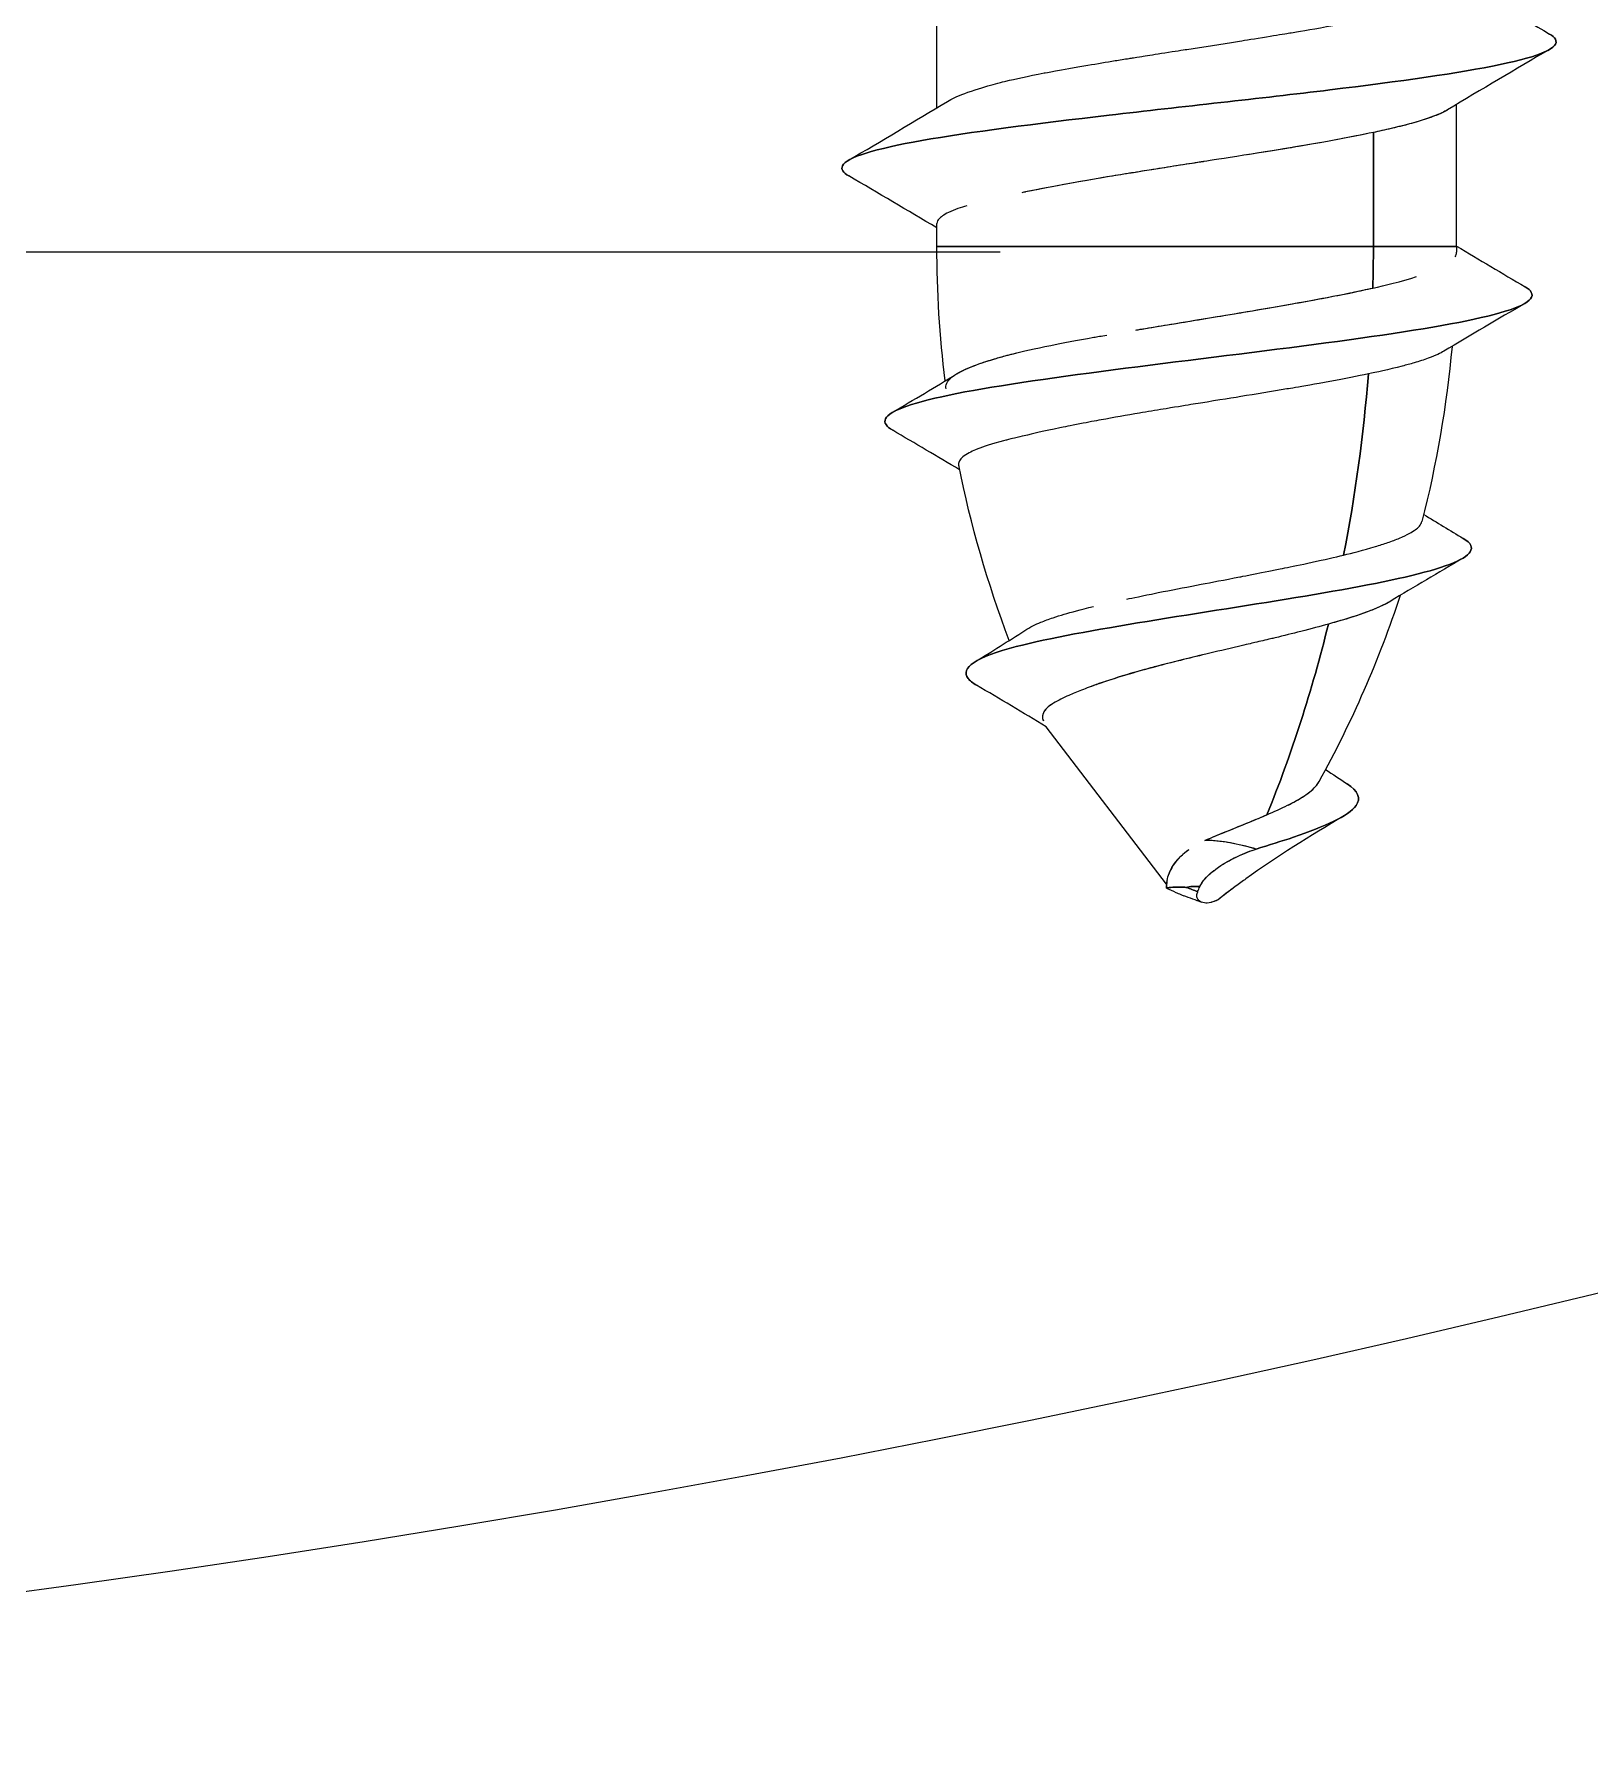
# Model space of a CAD drawing. Header units: inches. Extents: x 10 to 190, y 5 to 37.
# Drawn here: x 146.222 to 146.902, y 6.196 to 6.939 of the extents above; entities that cross this region are included whole.
import ezdxf

# ---------------------------------------------------------------- set-up
doc = ezdxf.new("R2010")
doc.units = ezdxf.units.IN
doc.header["$MEASUREMENT"] = 0

msp = doc.modelspace()

# ---------------------------------------------------------------- linework, layer by layer
at = {"color": 0, "linetype": 'Continuous', "lineweight": 0, "extrusion": (-1, 6.12323e-17, 0)}
for p, q in [((146.61687, 6.9067), (146.61687, 6.96594)), ((146.65318, 6.91975), (146.65318, 6.91975)), ((146.65318, 6.91975), (146.65318, 6.91975)), ((146.84387, 6.84612), (146.84387, 6.90815)), ((146.80756, 6.84612), (146.80756, 6.89592)), ((146.80756, 6.89592), (146.80756, 6.84612)), ((146.61687, 6.84612), (146.61687, 6.85611)), ((146.80756, 6.84612), (146.61687, 6.84612)), ((146.61687, 6.84612), (146.80756, 6.84612)), ((146.84387, 6.84612), (146.80756, 6.84612)), ((146.80756, 6.84612), (146.84387, 6.84612)), ((146.71765, 6.56588), (146.71774, 6.56589))]:
    msp.add_line(p, q, dxfattribs=at)
for p, q in [((146.64449, 6.84365), (144.96156, 6.84365)), ((146.71722, 6.56744), (146.6646, 6.63628))]:
    msp.add_line(p, q)
msp.add_circle((145.29513, 12.95665), 6.76088)
at = {"color": 0, "linetype": 'Continuous', "lineweight": 0, "extrusion": (0, 0, -1)}
for centre, start, end in [((-147.10201, 6.84612), 353.04606, 360), ((-146.35874, 6.84612), 185.16645, 194.34115), ((-147.10201, 6.84612), 339.21542, 348.63189), ((-146.35874, 6.84612), 198.31632, 208.83062)]:
    msp.add_arc(centre, 0.48513, start, end, dxfattribs=at)
at = {"color": 0, "linetype": 'Continuous', "lineweight": 0}
for centre, major_axis, ratio, start_param, end_param in [((146.47763, 6.84612), (0, 0.48513), 0.68008, -1.608287, -1.570796), ((146.47763, 6.84612), (0, 0.48513), 0.68008, -1.8525, -1.685841), ((146.47763, 6.84612), (0, 0.48513), 0.68008, -2.108099, -1.917872), ((147.00593, 6.64359), (-0.28831, -0.0799), 0.192451, -0.090168, -0.064586)]:
    msp.add_ellipse(centre, major_axis=major_axis, ratio=ratio, start_param=start_param, end_param=end_param, dxfattribs=at)
at = {"color": 0, "linetype": 'Continuous', "lineweight": 0, "extrusion": (0, 0, -1)}
for centre, major_axis, ratio, start_param, end_param in [((146.47763, 6.84612), (0, -0.48513), 0.68008, -1.570796, -1.533305), ((146.47763, 6.84612), (0, -0.48513), 0.68008, -1.455752, -1.289092), ((146.47763, 6.84612), (0, -0.48513), 0.68008, -1.22372, -1.033494), ((146.75809, 6.56901), (0.02735, 0.00874), 0.462402, -2.398417, -2.245876), ((146.7953, 6.56432), (0.07901, -0.00107), 0.035003, -2.950208, -2.890777), ((147.9089, 7.70202), (1.20548, 1.37483), 0.164648, -2.674024, -2.67129)]:
    msp.add_ellipse(centre, major_axis=major_axis, ratio=ratio, start_param=start_param, end_param=end_param, dxfattribs=at)
at = {"color": 0, "linetype": 'Continuous', "lineweight": 0}
for points in [[(146.84387, 6.96296), (146.85739, 6.9549), (146.87094, 6.94689), (146.8845, 6.93892)], [(146.88445, 6.93216), (146.86959, 6.92342), (146.85475, 6.91466), (146.83996, 6.90581)], [(146.57825, 6.88374), (146.59267, 6.89226), (146.60707, 6.9008), (146.62142, 6.90943)], [(146.61687, 6.8542), (146.60406, 6.86181), (146.59122, 6.86937), (146.57836, 6.87691)], [(146.70324, 6.87842), (146.70324, 6.87842), (146.70324, 6.87842), (146.70324, 6.87842)], [(146.70324, 6.87842), (146.70324, 6.87842), (146.70324, 6.87842), (146.70324, 6.87842)], [(146.84387, 6.8463), (146.85385, 6.84032), (146.86384, 6.83437), (146.87385, 6.82845)], [(146.84387, 6.84612), (146.84387, 6.84527), (146.84387, 6.84443), (146.84387, 6.84359)], [(146.84321, 6.84153), (146.84366, 6.84225), (146.84386, 6.84294), (146.84387, 6.84359)], [(146.80733, 6.82793), (146.81235, 6.82907), (146.8197, 6.83074), (146.82643, 6.83294)], [(146.87371, 6.82122), (146.86191, 6.81429), (146.85013, 6.80733), (146.83837, 6.80033)], [(146.59733, 6.77351), (146.60671, 6.77911), (146.61608, 6.78473), (146.62541, 6.79039)], [(146.62679, 6.74852), (146.61707, 6.7543), (146.60732, 6.76004), (146.59757, 6.76577)], [(146.82953, 6.72904), (146.83528, 6.72554), (146.84104, 6.72205), (146.84681, 6.71858)], [(146.84649, 6.70982), (146.83595, 6.7036), (146.82543, 6.69735), (146.81494, 6.69105)], [(146.63357, 6.66464), (146.64084, 6.66915), (146.64809, 6.67371), (146.65529, 6.67833)], [(146.6646, 6.63628), (146.65451, 6.64237), (146.64436, 6.64839), (146.63421, 6.65439)], [(146.78668, 6.6176), (146.78981, 6.61548), (146.79296, 6.61339), (146.79612, 6.61131)], [(146.79448, 6.59724), (146.77999, 6.58847), (146.76531, 6.57965), (146.75182, 6.56979)], [(146.74094, 6.57562), (146.74223, 6.57645), (146.74349, 6.57719), (146.74469, 6.57785)], [(146.74514, 6.57809), (146.74625, 6.57868), (146.74729, 6.5792), (146.74822, 6.57964)], [(146.74822, 6.57964), (146.75133, 6.5811), (146.75415, 6.58213), (146.75634, 6.5828)], [(146.7388, 6.57414), (146.73947, 6.57464), (146.74019, 6.57514), (146.74094, 6.57562)], [(146.75182, 6.56979), (146.75052, 6.56885), (146.74899, 6.56774), (146.74722, 6.56644)], [(146.71721, 6.56622), (146.71722, 6.56609), (146.71722, 6.56595), (146.71723, 6.56581)], [(146.71877, 6.56604), (146.71819, 6.56597), (146.71767, 6.56587), (146.71723, 6.56581)], [(146.71723, 6.56581), (146.71847, 6.56519), (146.71979, 6.56454), (146.72121, 6.5639)], [(146.73261, 6.55955), (146.72997, 6.56051), (146.72734, 6.56148), (146.72468, 6.56246)], [(146.73172, 6.5664), (146.72934, 6.56664), (146.72736, 6.56653), (146.7258, 6.56608)], [(146.7258, 6.56608), (146.72746, 6.56546), (146.72912, 6.56484), (146.73079, 6.56421)], [(146.73079, 6.56421), (146.72912, 6.56484), (146.72746, 6.56546), (146.7258, 6.56608)], [(146.73149, 6.56017), (146.73046, 6.56101), (146.73001, 6.56235), (146.73079, 6.56421)], [(146.73044, 6.56194), (146.73033, 6.56261), (146.73044, 6.56338), (146.73079, 6.56421)], [(146.73079, 6.56421), (146.73108, 6.56492), (146.73139, 6.56565), (146.73172, 6.5664)], [(146.74722, 6.56644), (146.7447, 6.5646), (146.7421, 6.56265), (146.73967, 6.56064)], [(146.74722, 6.56644), (146.74433, 6.56433), (146.74179, 6.5624), (146.73967, 6.56064)], [(146.73149, 6.56017), (146.73091, 6.56065), (146.73056, 6.56127), (146.73044, 6.56194)], [(146.7337, 6.55928), (146.73273, 6.55941), (146.732, 6.55976), (146.73149, 6.56017)], [(146.73659, 6.55951), (146.7354, 6.5592), (146.73443, 6.55919), (146.7337, 6.55928)], [(146.73967, 6.56064), (146.7387, 6.56017), (146.73767, 6.55979), (146.73659, 6.55951)]]:
    msp.add_open_spline(points, degree=3, dxfattribs=at)
for points, knots in [([(146.62142, 6.90943), (146.62248, 6.91011), (146.62346, 6.91056), (146.62389, 6.91077), (146.62597, 6.91178), (146.62898, 6.91305), (146.63361, 6.91456), (146.63745, 6.91581), (146.64096, 6.91677), (146.64347, 6.91743), (146.64504, 6.91784), (146.64624, 6.91814), (146.64698, 6.91832), (146.65113, 6.91933), (146.65654, 6.92052), (146.66367, 6.92189), (146.6643, 6.92201), (146.67005, 6.92315), (146.68284, 6.9253), (146.68695, 6.926), (146.69095, 6.92666), (146.69476, 6.92728), (146.69669, 6.92759), (146.69872, 6.92792), (146.70085, 6.92827), (146.70152, 6.92837), (146.70215, 6.92847), (146.70272, 6.92856), (146.70488, 6.92891), (146.70633, 6.92914), (146.70702, 6.92925), (146.70925, 6.9296), (146.71237, 6.9301), (146.71642, 6.93073), (146.72099, 6.93144), (146.72419, 6.93193), (146.72599, 6.93221), (146.73354, 6.93338), (146.74099, 6.93454), (146.74821, 6.93568), (146.75041, 6.93603), (146.75408, 6.93661), (146.7591, 6.93742), (146.7638, 6.93819), (146.76734, 6.93877), (146.7698, 6.93918), (146.77052, 6.9393), (146.7714, 6.93945), (146.77244, 6.93962), (146.77627, 6.94026), (146.78225, 6.94126), (146.78977, 6.94263), (146.79681, 6.9439), (146.80268, 6.94506), (146.80756, 6.9461)], [0.3421887, 0.3421887, 0.3421887, 0.3421887, 0.375, 0.375, 0.375, 0.4375, 0.4375, 0.4375, 0.4759842, 0.4759842, 0.4759842, 0.5, 0.5, 0.5, 0.5625, 0.5625, 0.5625, 0.625, 0.625, 0.625, 0.6607143, 0.6607143, 0.6607143, 0.6785714, 0.6785714, 0.6785714, 0.6822968, 0.6822968, 0.6822968, 0.6964286, 0.6964286, 0.6964286, 0.7232143, 0.7232143, 0.7232143, 0.75, 0.75, 0.75, 0.8125, 0.8125, 0.8125, 0.84375, 0.84375, 0.84375, 0.875, 0.875, 0.875, 0.8883651, 0.8883651, 0.8883651, 0.9375, 0.9375, 0.9375, 1, 1, 1, 1]), ([(146.57836, 6.87691), (146.57585, 6.87839), (146.57489, 6.87986), (146.57741, 6.88502), (146.58965, 6.88871), (146.63089, 6.89608), (146.66035, 6.89976), (146.72388, 6.90714), (146.75815, 6.91082), (146.81899, 6.91819), (146.84541, 6.92188), (146.8805, 6.92925), (146.88907, 6.93293), (146.88667, 6.93739), (146.8858, 6.93815), (146.8845, 6.93892)], [0.10764897, 0.10764897, 0.10764897, 0.10764897, 0.10915389, 0.10915389, 0.11291274, 0.11291274, 0.11667158, 0.11667158, 0.12043042, 0.12043042, 0.12418927, 0.12418927, 0.12794811, 0.12794811, 0.12872891, 0.12872891, 0.12872891, 0.12872891]), ([(146.8845, 6.93892), (146.8858, 6.93815), (146.88667, 6.93739), (146.88907, 6.93293), (146.8805, 6.92925), (146.84541, 6.92188), (146.81899, 6.91819), (146.75815, 6.91082), (146.72388, 6.90714), (146.66035, 6.89976), (146.63089, 6.89608), (146.58965, 6.88871), (146.57741, 6.88502), (146.57489, 6.87986), (146.57585, 6.87839), (146.57836, 6.87691)], [-0.12872891, -0.12872891, -0.12872891, -0.12872891, -0.12794811, -0.12794811, -0.12418927, -0.12418927, -0.12043042, -0.12043042, -0.11667158, -0.11667158, -0.11291274, -0.11291274, -0.10915389, -0.10915389, -0.10764897, -0.10764897, -0.10764897, -0.10764897]), ([(146.84031, 6.90602), (146.83843, 6.90482), (146.83582, 6.90367), (146.83267, 6.90253), (146.82956, 6.9014), (146.82568, 6.90025), (146.82181, 6.89924), (146.81794, 6.89822), (146.81302, 6.89707), (146.80756, 6.89592)], [0.8117206, 0.8117206, 0.8117206, 0.8117206, 0.875, 0.875, 0.875, 0.9375, 0.9375, 0.9375, 1, 1, 1, 1]), ([(146.83996, 6.90581), (146.83862, 6.905), (146.83664, 6.90402), (146.83353, 6.90284), (146.8311, 6.90193), (146.82858, 6.90113), (146.82622, 6.90045), (146.82486, 6.90005), (146.82356, 6.8997), (146.82235, 6.89938), (146.82163, 6.89919), (146.81948, 6.89861), (146.81535, 6.89764), (146.81246, 6.89697), (146.80982, 6.8964), (146.80756, 6.89592)], [0.8242341, 0.8242341, 0.8242341, 0.8242341, 0.875, 0.875, 0.875, 0.9146028, 0.9146028, 0.9146028, 0.9375, 0.9375, 0.9375, 0.96875, 0.96875, 0.96875, 1, 1, 1, 1]), ([(146.80756, 6.89592), (146.80279, 6.89491), (146.79742, 6.89383), (146.78903, 6.89229), (146.78063, 6.89076), (146.77409, 6.88967), (146.7721, 6.88933), (146.7701, 6.889), (146.76362, 6.88793), (146.75437, 6.88646), (146.74512, 6.885), (146.73815, 6.88392), (146.73473, 6.88339), (146.73131, 6.88285), (146.72431, 6.88177), (146.71433, 6.88019), (146.70434, 6.87861), (146.6977, 6.87752), (146.69322, 6.87679), (146.68875, 6.87605), (146.68217, 6.87496), (146.67329, 6.87334), (146.66441, 6.87172), (146.65905, 6.87064), (146.6548, 6.86976), (146.65452, 6.86971), (146.65423, 6.86965), (146.65394, 6.86959)], [0, 0, 0, 0, 0.0625, 0.0625, 0.0625, 0.125, 0.125, 0.125, 0.1875, 0.1875, 0.1875, 0.25, 0.25, 0.25, 0.3125, 0.3125, 0.3125, 0.375, 0.375, 0.375, 0.4375, 0.4375, 0.4375, 0.5, 0.5, 0.5, 0.5042141, 0.5042141, 0.5042141, 0.5042141]), ([(146.80756, 6.89592), (146.8029, 6.89493), (146.79745, 6.89385), (146.79112, 6.89268), (146.7811, 6.89082), (146.77448, 6.88973), (146.77258, 6.88941), (146.77045, 6.88906), (146.76402, 6.88798), (146.75268, 6.8862)], [0, 0, 0, 0, 0.0625, 0.0625, 0.0625, 0.125, 0.125, 0.125, 0.1874488, 0.1874488, 0.1874488, 0.1874488]), ([(146.73353, 6.8832), (146.733, 6.88312), (146.73248, 6.88304), (146.73197, 6.88296), (146.729, 6.88249), (146.72553, 6.88195), (146.72159, 6.88133), (146.7181, 6.88078), (146.71463, 6.88024), (146.71121, 6.87969), (146.70916, 6.87937), (146.70632, 6.87891), (146.70272, 6.87834), (146.70217, 6.87825), (146.70161, 6.87816), (146.70103, 6.87806), (146.69756, 6.8775), (146.69427, 6.87697), (146.69115, 6.87645), (146.68825, 6.87596), (146.68163, 6.87487), (146.67234, 6.87316), (146.66472, 6.87177), (146.65931, 6.87068), (146.65556, 6.86992), (146.65543, 6.86989), (146.65531, 6.86987), (146.65519, 6.86984)], [0.244908, 0.244908, 0.244908, 0.244908, 0.25, 0.25, 0.25, 0.28125, 0.28125, 0.28125, 0.3125, 0.3125, 0.3125, 0.3396513, 0.3396513, 0.3396513, 0.34375, 0.34375, 0.34375, 0.375, 0.375, 0.375, 0.4375, 0.4375, 0.4375, 0.5, 0.5, 0.5, 0.5013727, 0.5013727, 0.5013727, 0.5013727]), ([(146.62988, 6.86391), (146.6275, 6.86319), (146.62451, 6.8622), (146.62191, 6.86094), (146.6199, 6.85997), (146.61844, 6.85898), (146.61763, 6.85797), (146.61749, 6.85779), (146.61732, 6.85756), (146.61717, 6.85728), (146.61701, 6.85696), (146.61687, 6.85657), (146.61687, 6.85611)], [0.625, 0.625, 0.625, 0.625, 0.6875, 0.6875, 0.6875, 0.75, 0.75, 0.75, 0.7712902, 0.7712902, 0.7712902, 0.7952598, 0.7952598, 0.7952598, 0.7952598]), ([(146.59757, 6.76577), (146.59473, 6.76744), (146.59362, 6.7691), (146.59609, 6.77446), (146.60702, 6.77814), (146.64403, 6.78551), (146.67054, 6.7892), (146.72794, 6.79657), (146.75903, 6.80025), (146.81446, 6.80763), (146.83865, 6.81131), (146.87076, 6.81868), (146.87859, 6.82237), (146.87611, 6.82685), (146.8752, 6.82765), (146.87385, 6.82845)], [0.06986645, 0.06986645, 0.06986645, 0.06986645, 0.07156545, 0.07156545, 0.07532429, 0.07532429, 0.07908314, 0.07908314, 0.08284198, 0.08284198, 0.08660083, 0.08660083, 0.09035967, 0.09035967, 0.0911743, 0.0911743, 0.0911743, 0.0911743]), ([(146.87385, 6.82845), (146.8752, 6.82765), (146.87611, 6.82685), (146.87859, 6.82237), (146.87076, 6.81868), (146.83865, 6.81131), (146.81446, 6.80763), (146.75903, 6.80025), (146.72794, 6.79657), (146.67054, 6.7892), (146.64403, 6.78551), (146.60702, 6.77814), (146.59609, 6.77446), (146.59362, 6.7691), (146.59473, 6.76744), (146.59757, 6.76577)], [-0.0911743, -0.0911743, -0.0911743, -0.0911743, -0.09035967, -0.09035967, -0.08660083, -0.08660083, -0.08284198, -0.08284198, -0.07908314, -0.07908314, -0.07532429, -0.07532429, -0.07156545, -0.07156545, -0.06986645, -0.06986645, -0.06986645, -0.06986645]), ([(146.70377, 6.80957), (146.70441, 6.80968), (146.70506, 6.80979), (146.70572, 6.8099), (146.71175, 6.81092), (146.71905, 6.81212), (146.72757, 6.81352), (146.73503, 6.81474), (146.74232, 6.81594), (146.7493, 6.81711), (146.74942, 6.81713), (146.75682, 6.81834), (146.77036, 6.82073), (146.77131, 6.8209), (146.77279, 6.82116), (146.77477, 6.82152), (146.77832, 6.82215), (146.78351, 6.82309), (146.7899, 6.82432), (146.79681, 6.82565), (146.80256, 6.82686), (146.80733, 6.82793)], [0.6982106, 0.6982106, 0.6982106, 0.6982106, 0.7033583, 0.7033583, 0.7033583, 0.75, 0.75, 0.75, 0.8125, 0.8125, 0.8125, 0.875, 0.875, 0.875, 0.8973932, 0.8973932, 0.8973932, 0.9375, 0.9375, 0.9375, 1, 1, 1, 1]), ([(146.70501, 6.80978), (146.70897, 6.81045), (146.7127, 6.81107), (146.71627, 6.81166), (146.72367, 6.81288), (146.73206, 6.81425), (146.74091, 6.81571), (146.75178, 6.81751), (146.76196, 6.81924), (146.77061, 6.82077), (146.77253, 6.82111), (146.77437, 6.82144), (146.7765, 6.82183), (146.78441, 6.82325), (146.79193, 6.82468), (146.79852, 6.82604), (146.80166, 6.82669), (146.8046, 6.82732), (146.80733, 6.82793)], [0.6798564, 0.6798564, 0.6798564, 0.6798564, 0.7142857, 0.7142857, 0.7142857, 0.7857143, 0.7857143, 0.7857143, 0.8733901, 0.8733901, 0.8733901, 0.8928571, 0.8928571, 0.8928571, 0.9654359, 0.9654359, 0.9654359, 1, 1, 1, 1]), ([(146.62541, 6.79039), (146.62618, 6.79087), (146.62695, 6.79127), (146.6276, 6.7916), (146.62983, 6.79272), (146.63287, 6.794), (146.63713, 6.79543), (146.63716, 6.79544), (146.6386, 6.79596), (146.64199, 6.79697), (146.64392, 6.79755), (146.64564, 6.79803), (146.64705, 6.79841), (146.64845, 6.79879), (146.64954, 6.79907), (146.65026, 6.79925), (146.65426, 6.80026), (146.65955, 6.80147), (146.66663, 6.80289), (146.67162, 6.80389), (146.67781, 6.80506), (146.68541, 6.8064), (146.68682, 6.80665), (146.6887, 6.80698), (146.69109, 6.8074)], [0.3500353, 0.3500353, 0.3500353, 0.3500353, 0.375, 0.375, 0.375, 0.4375, 0.4375, 0.4375, 0.4625, 0.4625, 0.4625, 0.4813675, 0.4813675, 0.4813675, 0.5, 0.5, 0.5, 0.5625, 0.5625, 0.5625, 0.625, 0.625, 0.625, 0.6559796, 0.6559796, 0.6559796, 0.6559796]), ([(146.83837, 6.80033), (146.83697, 6.79949), (146.83488, 6.79847), (146.83155, 6.79726), (146.82958, 6.79654), (146.82749, 6.79587), (146.82539, 6.79526), (146.82365, 6.79475), (146.82189, 6.79427), (146.82019, 6.79383), (146.81409, 6.79226), (146.8087, 6.79112), (146.80538, 6.79043)], [0.8198428, 0.8198428, 0.8198428, 0.8198428, 0.875, 0.875, 0.875, 0.9090879, 0.9090879, 0.9090879, 0.9375, 0.9375, 0.9375, 1, 1, 1, 1]), ([(146.62091, 6.78391), (146.62091, 6.78391), (146.62091, 6.78392), (146.62091, 6.78392), (146.62049, 6.78551), (146.62116, 6.78711), (146.62314, 6.78879), (146.62422, 6.7897), (146.62573, 6.79064), (146.62741, 6.7915), (146.62978, 6.79272), (146.63292, 6.79399), (146.63658, 6.79524), (146.6384, 6.79587), (146.64038, 6.79651), (146.64344, 6.7974), (146.64651, 6.79829), (146.64895, 6.79892), (146.6507, 6.79936), (146.65105, 6.79945), (146.65141, 6.79954), (146.65178, 6.79963)], [0.2498258, 0.2498258, 0.2498258, 0.2498258, 0.25, 0.25, 0.25, 0.3308546, 0.3308546, 0.3308546, 0.375, 0.375, 0.375, 0.4375, 0.4375, 0.4375, 0.46875, 0.46875, 0.46875, 0.5, 0.5, 0.5, 0.5062439, 0.5062439, 0.5062439, 0.5062439]), ([(146.80538, 6.79043), (146.80074, 6.78946), (146.79518, 6.78836), (146.78858, 6.78714), (146.78202, 6.78592), (146.77683, 6.78503), (146.77347, 6.78445), (146.7718, 6.78417), (146.77058, 6.78396), (146.76981, 6.78383), (146.76306, 6.78269), (146.75629, 6.78159), (146.74965, 6.78052), (146.74428, 6.77966), (146.73732, 6.77854), (146.72886, 6.77716), (146.72618, 6.77673), (146.72221, 6.77608), (146.71702, 6.77522), (146.71368, 6.77467), (146.71021, 6.77409), (146.70663, 6.77349), (146.70623, 6.77342), (146.70582, 6.77335), (146.70542, 6.77328), (146.69976, 6.77233), (146.6941, 6.77134), (146.68856, 6.77032), (146.68619, 6.76989), (146.68307, 6.76931), (146.67934, 6.76858), (146.67508, 6.76775), (146.67225, 6.76717), (146.67062, 6.76683), (146.66375, 6.76541), (146.65869, 6.76426), (146.65493, 6.76338), (146.65386, 6.76314), (146.65244, 6.76281), (146.65075, 6.7624), (146.64969, 6.76215), (146.64853, 6.76186), (146.64729, 6.76154), (146.64727, 6.76154), (146.64537, 6.76108), (146.64222, 6.76017), (146.6379, 6.75891), (146.63501, 6.75784), (146.63299, 6.75694), (146.63127, 6.75617), (146.62907, 6.75507), (146.62765, 6.75364), (146.62716, 6.75314), (146.62678, 6.75263), (146.62656, 6.7521), (146.62635, 6.75159), (146.62628, 6.75105), (146.62639, 6.75049)], [0, 0, 0, 0, 0.0625, 0.0625, 0.0625, 0.1042978, 0.1042978, 0.1042978, 0.125, 0.125, 0.125, 0.1875, 0.1875, 0.1875, 0.25, 0.25, 0.25, 0.2857143, 0.2857143, 0.2857143, 0.3178157, 0.3178157, 0.3178157, 0.3214286, 0.3214286, 0.3214286, 0.375, 0.375, 0.375, 0.40625, 0.40625, 0.40625, 0.4375, 0.4375, 0.4375, 0.5, 0.5, 0.5, 0.5219897, 0.5219897, 0.5219897, 0.5357143, 0.5357143, 0.5357143, 0.5625, 0.5625, 0.5625, 0.625, 0.625, 0.625, 0.6875, 0.6875, 0.6875, 0.7176111, 0.7176111, 0.7176111, 0.7471729, 0.7471729, 0.7471729, 0.7471729]), ([(146.79456, 6.71125), (146.79831, 6.71217), (146.80322, 6.71341), (146.80842, 6.71499), (146.81028, 6.71555), (146.81208, 6.71613), (146.8138, 6.71672), (146.81565, 6.71736), (146.81739, 6.71801), (146.819, 6.71868), (146.82248, 6.72013), (146.82453, 6.72135), (146.82585, 6.72233), (146.8271, 6.72326), (146.82838, 6.72446), (146.82876, 6.72595)], [0, 0, 0, 0, 0.0625, 0.0625, 0.0625, 0.0926505, 0.0926505, 0.0926505, 0.125, 0.125, 0.125, 0.1875, 0.1875, 0.1875, 0.2493517, 0.2493517, 0.2493517, 0.2493517]), ([(146.63421, 6.65439), (146.63251, 6.65539), (146.63126, 6.65639), (146.62701, 6.66201), (146.63384, 6.66664), (146.66568, 6.67495), (146.68625, 6.67863), (146.73114, 6.686), (146.75569, 6.68969), (146.79984, 6.69706), (146.81931, 6.70074), (146.84532, 6.70812), (146.85178, 6.7118), (146.84963, 6.71652), (146.84852, 6.71755), (146.84681, 6.71858)], [0.03199958, 0.03199958, 0.03199958, 0.03199958, 0.03301887, 0.03301887, 0.03773585, 0.03773585, 0.04149469, 0.04149469, 0.04525354, 0.04525354, 0.04901238, 0.04901238, 0.05277123, 0.05277123, 0.05382314, 0.05382314, 0.05382314, 0.05382314]), ([(146.84681, 6.71858), (146.84852, 6.71755), (146.84963, 6.71652), (146.85178, 6.7118), (146.84532, 6.70812), (146.81931, 6.70074), (146.79984, 6.69706), (146.75569, 6.68969), (146.73114, 6.686), (146.68625, 6.67863), (146.66568, 6.67495), (146.63384, 6.66664), (146.62701, 6.66201), (146.63126, 6.65639), (146.63251, 6.65539), (146.63421, 6.65439)], [-0.05382314, -0.05382314, -0.05382314, -0.05382314, -0.05277123, -0.05277123, -0.04901238, -0.04901238, -0.04525354, -0.04525354, -0.04149469, -0.04149469, -0.03773585, -0.03773585, -0.03301887, -0.03301887, -0.03199958, -0.03199958, -0.03199958, -0.03199958]), ([(146.69981, 6.69203), (146.70231, 6.69255), (146.70658, 6.69345), (146.7129, 6.69471), (146.71381, 6.6949), (146.71477, 6.69509), (146.71578, 6.69529), (146.72121, 6.69636), (146.72676, 6.69744), (146.73235, 6.69851), (146.73676, 6.69935), (146.74239, 6.70042), (146.74916, 6.70174), (146.74967, 6.70183), (146.75528, 6.7029), (146.76542, 6.70494), (146.76618, 6.70509), (146.76735, 6.70533), (146.76892, 6.70565), (146.77171, 6.70621), (146.77574, 6.70703), (146.78077, 6.70812), (146.78622, 6.70929), (146.79078, 6.71033), (146.79456, 6.71125)], [0.625, 0.625, 0.625, 0.625, 0.6795775, 0.6795775, 0.6795775, 0.6875, 0.6875, 0.6875, 0.75, 0.75, 0.75, 0.8125, 0.8125, 0.8125, 0.875, 0.875, 0.875, 0.8975538, 0.8975538, 0.8975538, 0.9375, 0.9375, 0.9375, 1, 1, 1, 1]), ([(146.65529, 6.67833), (146.65755, 6.67979), (146.66008, 6.68098), (146.66225, 6.68189), (146.66393, 6.68259), (146.66573, 6.68327), (146.66763, 6.68391), (146.66919, 6.68445), (146.67082, 6.68496), (146.67248, 6.68545), (146.67545, 6.68633), (146.67954, 6.68745), (146.68524, 6.6888), (146.68524, 6.6888), (146.68525, 6.6888), (146.68525, 6.6888)], [0.378452, 0.378452, 0.378452, 0.378452, 0.4375, 0.4375, 0.4375, 0.471804, 0.471804, 0.471804, 0.5, 0.5, 0.5, 0.5625, 0.5625, 0.5625, 0.5625726, 0.5625726, 0.5625726, 0.5625726]), ([(146.81521, 6.69121), (146.81391, 6.6904), (146.8124, 6.68961), (146.81052, 6.68875), (146.80726, 6.68726), (146.80302, 6.6857), (146.79843, 6.68423), (146.79503, 6.68314), (146.79146, 6.6821), (146.78789, 6.6811)], [0.8336456, 0.8336456, 0.8336456, 0.8336456, 0.875, 0.875, 0.875, 0.9467142, 0.9467142, 0.9467142, 1, 1, 1, 1]), ([(146.81494, 6.69105), (146.81385, 6.69039), (146.81251, 6.68968), (146.81086, 6.68891), (146.80918, 6.68813), (146.80742, 6.68741), (146.80567, 6.68674), (146.80405, 6.68613), (146.80244, 6.68556), (146.8009, 6.68504), (146.79605, 6.68341), (146.79146, 6.68209), (146.78789, 6.6811)], [0.8425392, 0.8425392, 0.8425392, 0.8425392, 0.875, 0.875, 0.875, 0.9075007, 0.9075007, 0.9075007, 0.9375, 0.9375, 0.9375, 1, 1, 1, 1]), ([(146.78789, 6.6811), (146.78445, 6.68014), (146.78045, 6.67908), (146.77583, 6.6779), (146.77219, 6.67697), (146.76843, 6.67605), (146.76462, 6.67513), (146.76397, 6.67497), (146.76331, 6.67481), (146.76266, 6.67465), (146.76052, 6.67414), (146.75821, 6.67359), (146.75573, 6.67301), (146.75431, 6.67268), (146.75195, 6.67213), (146.74862, 6.67135), (146.74367, 6.67019), (146.73888, 6.66907), (146.73432, 6.66798), (146.73107, 6.66721), (146.72623, 6.66605), (146.72009, 6.6645), (146.71843, 6.66409), (146.71679, 6.66367), (146.71516, 6.66325), (146.71451, 6.66308), (146.71386, 6.66292), (146.71322, 6.66275), (146.71141, 6.66228), (146.70916, 6.66168), (146.70656, 6.66096), (146.70383, 6.66021), (146.69945, 6.65897), (146.69412, 6.65726), (146.68899, 6.65561), (146.68558, 6.65437), (146.68333, 6.65352), (146.68106, 6.65267), (146.67901, 6.65186), (146.67716, 6.6511), (146.67619, 6.6507), (146.67528, 6.65031), (146.67443, 6.64993), (146.6722, 6.64895), (146.66985, 6.64783), (146.66781, 6.64656), (146.66716, 6.64616), (146.66632, 6.64561), (146.66551, 6.64493), (146.66452, 6.64411), (146.66412, 6.64356), (146.66392, 6.64329), (146.66306, 6.64211), (146.66282, 6.64098), (146.66303, 6.63989), (146.66309, 6.63959), (146.6632, 6.63923), (146.6634, 6.6388)], [0, 0, 0, 0, 0.0625, 0.0625, 0.0625, 0.1158571, 0.1158571, 0.1158571, 0.125, 0.125, 0.125, 0.15625, 0.15625, 0.15625, 0.1875, 0.1875, 0.1875, 0.25, 0.25, 0.25, 0.3125, 0.3125, 0.3125, 0.3348726, 0.3348726, 0.3348726, 0.34375, 0.34375, 0.34375, 0.375, 0.375, 0.375, 0.4375, 0.4375, 0.4375, 0.5, 0.5, 0.5, 0.5409445, 0.5409445, 0.5409445, 0.5625, 0.5625, 0.5625, 0.625, 0.625, 0.625, 0.65625, 0.65625, 0.65625, 0.6875, 0.6875, 0.6875, 0.75, 0.75, 0.75, 0.7709624, 0.7709624, 0.7709624, 0.7709624]), ([(146.73432, 6.66798), (146.72686, 6.6662), (146.71946, 6.66437), (146.71243, 6.66249), (146.70331, 6.66006), (146.69482, 6.65757), (146.68756, 6.65505), (146.6861, 6.65454), (146.68469, 6.65403), (146.68333, 6.65352)], [0.25, 0.25, 0.25, 0.25, 0.3476611, 0.3476611, 0.3476611, 0.4744341, 0.4744341, 0.4744341, 0.5, 0.5, 0.5, 0.5]), ([(146.66664, 6.64579), (146.66503, 6.64465), (146.66392, 6.64352), (146.66337, 6.64236), (146.66298, 6.64155), (146.66287, 6.64073), (146.66303, 6.63989), (146.6631, 6.63953), (146.66323, 6.63917), (146.6634, 6.6388)], [0.6397109, 0.6397109, 0.6397109, 0.6397109, 0.7045485, 0.7045485, 0.7045485, 0.75, 0.75, 0.75, 0.7695749, 0.7695749, 0.7695749, 0.7695749]), ([(146.75634, 6.5828), (146.76199, 6.58454), (146.76751, 6.58628), (146.78626, 6.59264), (146.79681, 6.59726), (146.80219, 6.60503), (146.8009, 6.60817), (146.79612, 6.61131)], [0.007664053, 0.007664053, 0.007664053, 0.007664053, 0.009433962, 0.009433962, 0.014150943, 0.014150943, 0.017355545, 0.017355545, 0.017355545, 0.017355545]), ([(146.79612, 6.61131), (146.8009, 6.60817), (146.80219, 6.60503), (146.79681, 6.59726), (146.78626, 6.59264), (146.76751, 6.58628), (146.76199, 6.58454), (146.75634, 6.5828)], [-0.017355545, -0.017355545, -0.017355545, -0.017355545, -0.014150943, -0.014150943, -0.009433962, -0.009433962, -0.007664053, -0.007664053, -0.007664053, -0.007664053]), ([(146.76107, 6.59782), (146.76418, 6.59915), (146.76733, 6.60057), (146.7701, 6.60196), (146.77288, 6.60334), (146.77531, 6.60472), (146.77721, 6.60597), (146.77953, 6.60751), (146.78136, 6.60899), (146.78271, 6.61066), (146.78311, 6.61116), (146.78345, 6.61167), (146.78374, 6.61218)], [0, 0, 0, 0, 0.0625, 0.0625, 0.0625, 0.125, 0.125, 0.125, 0.201483, 0.201483, 0.201483, 0.2244007, 0.2244007, 0.2244007, 0.2244007]), ([(146.77032, 6.60206), (146.77032, 6.60206), (146.77032, 6.60206), (146.77032, 6.60207), (146.77238, 6.60309), (146.77498, 6.60447), (146.77754, 6.60619), (146.77874, 6.607), (146.78067, 6.60834), (146.78231, 6.6102), (146.78265, 6.61057), (146.78301, 6.61101), (146.78334, 6.61152), (146.78351, 6.61177), (146.78368, 6.61205), (146.78383, 6.61234)], [0.0624808, 0.0624808, 0.0624808, 0.0624808, 0.0625, 0.0625, 0.0625, 0.125, 0.125, 0.125, 0.1875, 0.1875, 0.1875, 0.2133977, 0.2133977, 0.2133977, 0.2266291, 0.2266291, 0.2266291, 0.2266291]), ([(146.73394, 6.58659), (146.73712, 6.58796), (146.74037, 6.58931), (146.74361, 6.59063), (146.7469, 6.59198), (146.75019, 6.5933), (146.75337, 6.5946), (146.75603, 6.59569), (146.75862, 6.59676), (146.76107, 6.59782)], [0, 0, 0, 0, 0.348333, 0.348333, 0.348333, 0.703031, 0.703031, 0.703031, 1, 1, 1, 1]), ([(146.73394, 6.58659), (146.73877, 6.58867), (146.74356, 6.59059), (146.74789, 6.59235), (146.74973, 6.5931), (146.75435, 6.59492), (146.76107, 6.59782)], [0, 0, 0, 0, 0.5, 0.5, 0.5, 1, 1, 1, 1]), ([(146.75634, 6.5828), (146.75222, 6.58401), (146.74838, 6.58493), (146.74488, 6.58555), (146.74087, 6.58626), (146.73719, 6.58661), (146.73394, 6.58659)], [0, 0, 0, 0, 0.0003495689, 0.0003495689, 0.0003495689, 0.0006991378, 0.0006991378, 0.0006991378, 0.0006991378]), ([(146.75634, 6.5828), (146.75308, 6.58376), (146.74977, 6.58461), (146.74466, 6.58561), (146.74291, 6.5859), (146.73937, 6.58634), (146.73757, 6.5865), (146.73515, 6.58658), (146.73454, 6.58659), (146.73394, 6.58659)], [0.005519479, 0.005519479, 0.005519479, 0.005519479, 0.005783456, 0.005783456, 0.0059186472, 0.0059186472, 0.0060538385, 0.0060538385, 0.006098043, 0.006098043, 0.006098043, 0.006098043]), ([(146.71723, 6.56581), (146.71714, 6.56802), (146.7175, 6.57017), (146.71829, 6.57218), (146.71922, 6.57455), (146.72071, 6.57682), (146.72265, 6.57888), (146.72388, 6.5802), (146.72532, 6.58146), (146.72692, 6.58262)], [0.000043446, 0.000043446, 0.000043446, 0.000043446, 0.000260625, 0.000260625, 0.000260625, 0.0005178201, 0.0005178201, 0.0005178201, 0.0006820747, 0.0006820747, 0.0006820747, 0.0006820747]), ([(146.7216, 6.57769), (146.72098, 6.57694), (146.72043, 6.57618), (146.71996, 6.57543), (146.7193, 6.5744), (146.71877, 6.57336), (146.71836, 6.57234), (146.71832, 6.57225), (146.71828, 6.57215), (146.71824, 6.57206)], [0.000432473, 0.000432473, 0.000432473, 0.000432473, 0.000518868, 0.000518868, 0.000518868, 0.0006375771, 0.0006375771, 0.0006375771, 0.0006487095, 0.0006487095, 0.0006487095, 0.0006487095]), ([(146.72692, 6.58262), (146.72626, 6.58214), (146.72561, 6.58163), (146.72499, 6.5811), (146.72397, 6.58024), (146.72303, 6.57932), (146.72216, 6.57835), (146.72197, 6.57813), (146.72178, 6.57791), (146.7216, 6.57769)], [0.0002162365, 0.0002162365, 0.0002162365, 0.0002162365, 0.0002888449, 0.0002888449, 0.0002888449, 0.0004065017, 0.0004065017, 0.0004065017, 0.000432473, 0.000432473, 0.000432473, 0.000432473]), ([(146.73172, 6.5664), (146.73235, 6.56781), (146.73344, 6.56938), (146.73522, 6.57113), (146.73675, 6.57263), (146.73865, 6.57413), (146.74094, 6.57562), (146.74325, 6.57712), (146.74572, 6.57846), (146.74822, 6.57964), (146.75113, 6.581), (146.75391, 6.58206), (146.75634, 6.5828)], [0, 0, 0, 0, 0.0002243525, 0.0002243525, 0.0002243525, 0.000448705, 0.000448705, 0.000448705, 0.0006730576, 0.0006730576, 0.0006730576, 0.0008974101, 0.0008974101, 0.0008974101, 0.0008974101]), ([(146.73172, 6.5664), (146.73184, 6.56666), (146.73198, 6.56694), (146.73214, 6.56723), (146.73277, 6.56837), (146.73376, 6.56969), (146.73522, 6.57113)], [0, 0, 0, 0, 0.0000448764, 0.0000448764, 0.0000448764, 0.0002243525, 0.0002243525, 0.0002243525, 0.0002243525]), ([(146.71722, 6.56744), (146.71722, 6.56733), (146.71721, 6.56723), (146.71721, 6.56713), (146.7172, 6.56695), (146.7172, 6.56678), (146.7172, 6.56663)], [0.00081088685, 0.00081088685, 0.00081088685, 0.00081088685, 0.0008204939, 0.0008204939, 0.0008204939, 0.00083791641, 0.00083791641, 0.00083791641, 0.00083791641]), ([(146.7172, 6.56663), (146.71721, 6.56653), (146.71721, 6.56646), (146.71721, 6.56643), (146.71721, 6.56642), (146.71721, 6.56635), (146.71721, 6.56622)], [0.00083791641, 0.00083791641, 0.00083791641, 0.00083791641, 0.0008446738, 0.0008446738, 0.0008446738, 0.00085143119, 0.00085143119, 0.00085143119, 0.00085143119]), ([(146.71723, 6.56581), (146.71732, 6.56583), (146.71739, 6.56584), (146.71745, 6.56584), (146.71749, 6.56585), (146.71753, 6.56586), (146.71755, 6.56586), (146.71756, 6.56586), (146.71756, 6.56586), (146.71757, 6.56586), (146.71758, 6.56586), (146.7176, 6.56587), (146.71765, 6.56588)], [0.0013823797, 0.0013823797, 0.0013823797, 0.0013823797, 0.00139352685, 0.00139352685, 0.00139352685, 0.00140337514, 0.00140337514, 0.00140337514, 0.00140829928, 0.00140829928, 0.00140829928, 0.00141322343, 0.00141322343, 0.00141322343, 0.00141322343]), ([(146.71877, 6.56604), (146.71889, 6.56605), (146.71901, 6.56607), (146.71913, 6.56608), (146.71946, 6.56612), (146.71982, 6.56615), (146.72021, 6.56618), (146.7204, 6.56619), (146.72059, 6.5662), (146.7208, 6.56621)], [0.00148107964, 0.00148107964, 0.00148107964, 0.00148107964, 0.00150100428, 0.00150100428, 0.00150100428, 0.00155410833, 0.00155410833, 0.00155410833, 0.00157977959, 0.00157977959, 0.00157977959, 0.00157977959]), ([(146.7208, 6.56621), (146.72048, 6.5662), (146.72019, 6.56618), (146.71991, 6.56615), (146.71949, 6.56612), (146.71911, 6.56608), (146.71877, 6.56604)], [0.00018679759, 0.00018679759, 0.00018679759, 0.00018679759, 0.00022541728, 0.00022541728, 0.00022541728, 0.00028288431, 0.00028288431, 0.00028288431, 0.00028288431]), ([(146.7208, 6.56621), (146.72095, 6.56622), (146.7211, 6.56623), (146.72126, 6.56623), (146.72192, 6.56625), (146.72261, 6.56626), (146.72332, 6.56624), (146.72396, 6.56622), (146.72463, 6.56618), (146.72531, 6.56613), (146.72547, 6.56611), (146.72563, 6.5661), (146.7258, 6.56608)], [0.0015797796, 0.0015797796, 0.0015797796, 0.0015797796, 0.0015992603, 0.0015992603, 0.0015992603, 0.0016823755, 0.0016823755, 0.0016823755, 0.0017591716, 0.0017591716, 0.0017591716, 0.0017771795, 0.0017771795, 0.0017771795, 0.0017771795]), ([(146.7258, 6.56608), (146.72489, 6.56617), (146.72404, 6.56622), (146.72326, 6.56624), (146.72235, 6.56626), (146.72152, 6.56625), (146.7208, 6.56621)], [-0.0000053759, -0.0000053759, -0.0000053759, -0.0000053759, 0.0000829667, 0.0000829667, 0.0000829667, 0.0001867976, 0.0001867976, 0.0001867976, 0.0001867976]), ([(146.72121, 6.5639), (146.72154, 6.56375), (146.72187, 6.5636), (146.72221, 6.56346), (146.72303, 6.56311), (146.72385, 6.56277), (146.72468, 6.56246)], [0.00030307292, 0.00030307292, 0.00030307292, 0.00030307292, 0.00033073964, 0.00033073964, 0.00033073964, 0.00039891756, 0.00039891756, 0.00039891756, 0.00039891756]), ([(146.7258, 6.56608), (146.72618, 6.5662), (146.72659, 6.56628), (146.72757, 6.56644), (146.72815, 6.56649), (146.72934, 6.56653), (146.72996, 6.56652), (146.73096, 6.56647), (146.73134, 6.56644), (146.73172, 6.5664)], [-0.006307656, -0.006307656, -0.006307656, -0.006307656, -0.0062566253, -0.0062566253, -0.0061890297, -0.0061890297, -0.0061214341, -0.0061214341, -0.006080853, -0.006080853, -0.006080853, -0.006080853]), ([(146.73967, 6.56064), (146.73948, 6.56055), (146.73928, 6.56046), (146.7389, 6.56029), (146.73871, 6.56021), (146.73833, 6.56006), (146.73814, 6.55999), (146.73756, 6.55979), (146.73717, 6.55966), (146.73671, 6.55954), (146.73665, 6.55952), (146.73659, 6.55951)], [0.005486904, 0.005486904, 0.005486904, 0.005486904, 0.00550456377, 0.00550456377, 0.00552075258, 0.00552075258, 0.00553694138, 0.00553694138, 0.00556931899, 0.00556931899, 0.005574402, 0.005574402, 0.005574402, 0.005574402])]:
    msp.add_open_spline(points, degree=3, knots=knots, dxfattribs=at)

doc.saveas('drawing.dxf')
